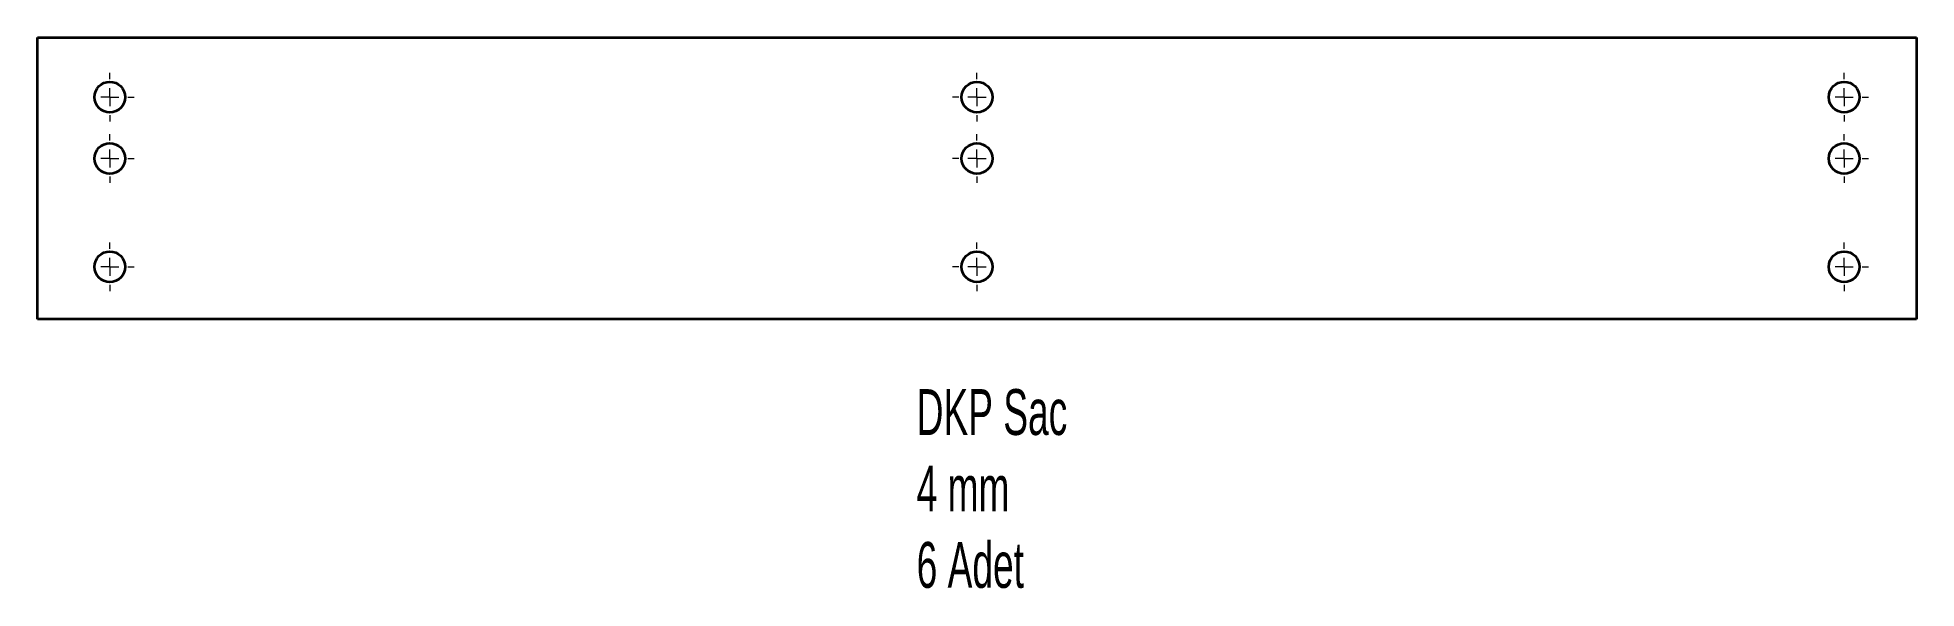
# Model space of a CAD drawing. Header units: millimetres. Extents: x 28 to 548, y 95 to 248.
import ezdxf

# ---------------------------------------------------------------- set-up
doc = ezdxf.new("R2010")
doc.units = ezdxf.units.MM
doc.styles.add('SLDTEXTSTYLE0', font='TXT', dxfattribs={"width": 0.605})

# ---------------------------------------------------------------- blocks, each defined once
blk = doc.blocks.new('SW_CENTERMARKSYMBOL_0')
at = {"color": 0, "linetype": 'Continuous', "lineweight": 18}
for p, q in [((0, 5), (0, 6.75)), ((240, 5), (240, 6.75)), ((0, 0), (-2.5, 0)), ((0, 0), (0, 2.5)), ((0, 0), (0, -2.5)), ((0, 0), (2.5, 0)), ((5, 0), (6.75, 0)), ((235, 0), (233.25, 0)), ((240, 0), (237.5, 0)), ((240, 0), (240, 2.5)), ((240, 0), (240, -2.5)), ((240, 0), (242.5, 0)), ((0, -5), (0, -6.75)), ((240, -5), (240, -6.75))]:
    blk.add_line(p, q, dxfattribs=at)
blk = doc.blocks.new('SW_CENTERMARKSYMBOL_1')
at = {"color": 0, "linetype": 'Continuous', "lineweight": 18}
for p, q in [((0, 5), (0, 6.75)), ((240, 5), (240, 6.75)), ((0, 0), (-2.5, 0)), ((0, 0), (0, 2.5)), ((0, 0), (0, -2.5)), ((0, 0), (2.5, 0)), ((5, 0), (6.75, 0)), ((235, 0), (233.25, 0)), ((240, 0), (237.5, 0)), ((240, 0), (240, 2.5)), ((240, 0), (240, -2.5)), ((240, 0), (242.5, 0)), ((0, -5), (0, -6.75)), ((240, -5), (240, -6.75))]:
    blk.add_line(p, q, dxfattribs=at)
blk = doc.blocks.new('SW_CENTERMARKSYMBOL_2')
at = {"color": 0, "linetype": 'Continuous', "lineweight": 18}
for p, q in [((0, 5), (0, 6.75)), ((240, 5), (240, 6.75)), ((0, 0), (-2.5, 0)), ((0, 0), (0, 2.5)), ((0, 0), (0, -2.5)), ((0, 0), (2.5, 0)), ((5, 0), (6.75, 0)), ((235, 0), (233.25, 0)), ((240, 0), (237.5, 0)), ((240, 0), (240, 2.5)), ((240, 0), (240, -2.5)), ((240, 0), (242.5, 0)), ((0, -5), (0, -6.75)), ((240, -5), (240, -6.75))]:
    blk.add_line(p, q, dxfattribs=at)
blk = doc.blocks.new('SW_CENTERMARKSYMBOL_3')
at = {"color": 0, "linetype": 'Continuous', "lineweight": 18}
for p, q in [((-240, 5), (-240, 6.75)), ((0, 5), (0, 6.75)), ((-245, 0), (-246.75, 0)), ((-240, 0), (-242.5, 0)), ((-240, 0), (-240, 2.5)), ((-240, 0), (-240, -2.5)), ((-240, 0), (-237.5, 0)), ((0, 0), (-2.5, 0)), ((0, 0), (0, 2.5)), ((0, 0), (0, -2.5)), ((0, 0), (2.5, 0)), ((5, 0), (6.75, 0)), ((-240, -5), (-240, -6.75)), ((0, -5), (0, -6.75))]:
    blk.add_line(p, q, dxfattribs=at)
blk = doc.blocks.new('SW_CENTERMARKSYMBOL_4')
at = {"color": 0, "linetype": 'Continuous', "lineweight": 18}
for p, q in [((-240, 5), (-240, 6.75)), ((0, 5), (0, 6.75)), ((-245, 0), (-246.75, 0)), ((-240, 0), (-242.5, 0)), ((-240, 0), (-240, 2.5)), ((-240, 0), (-240, -2.5)), ((-240, 0), (-237.5, 0)), ((0, 0), (-2.5, 0)), ((0, 0), (0, 2.5)), ((0, 0), (0, -2.5)), ((0, 0), (2.5, 0)), ((5, 0), (6.75, 0)), ((-240, -5), (-240, -6.75)), ((0, -5), (0, -6.75))]:
    blk.add_line(p, q, dxfattribs=at)
blk = doc.blocks.new('SW_CENTERMARKSYMBOL_5')
at = {"color": 0, "linetype": 'Continuous', "lineweight": 18}
for p, q in [((-240, 5), (-240, 6.75)), ((0, 5), (0, 6.75)), ((-245, 0), (-246.75, 0)), ((-240, 0), (-242.5, 0)), ((-240, 0), (-240, 2.5)), ((-240, 0), (-240, -2.5)), ((-240, 0), (-237.5, 0)), ((0, 0), (-2.5, 0)), ((0, 0), (0, 2.5)), ((0, 0), (0, -2.5)), ((0, 0), (2.5, 0)), ((5, 0), (6.75, 0)), ((-240, -5), (-240, -6.75)), ((0, -5), (0, -6.75))]:
    blk.add_line(p, q, dxfattribs=at)

msp = doc.modelspace()

# ---------------------------------------------------------------- linework, layer by layer
at = {"color": 7, "linetype": 'Continuous', "lineweight": 35}
for p, q in [((27.93, 247.96), (547.93, 247.96)), ((27.93, 169.96), (27.93, 247.96)), ((547.93, 247.96), (547.93, 169.96)), ((547.93, 169.96), (27.93, 169.96))]:
    msp.add_line(p, q, dxfattribs=at)
for centre in [(47.93, 231.46), (287.93, 231.46), (527.93, 231.46), (47.93, 214.46), (287.93, 214.46), (527.93, 214.46), (47.93, 184.46), (287.93, 184.46), (527.93, 184.46)]:
    msp.add_circle(centre, 4.25, dxfattribs=at)

# ---------------------------------------------------------------- block references
at = {"color": 7, "linetype": 'Continuous', "lineweight": 18}
for name, p in [('SW_CENTERMARKSYMBOL_0', (47.93, 231.46)), ('SW_CENTERMARKSYMBOL_3', (527.93, 231.46)), ('SW_CENTERMARKSYMBOL_2', (47.93, 214.46)), ('SW_CENTERMARKSYMBOL_5', (527.93, 214.46)), ('SW_CENTERMARKSYMBOL_1', (47.93, 184.46)), ('SW_CENTERMARKSYMBOL_4', (527.93, 184.46))]:
    msp.add_blockref(name, p, dxfattribs=at)

# ---------------------------------------------------------------- texts
at = {"color": 7, "linetype": 'Continuous', "lineweight": 0, "insert": (271.23, 150.56), "char_height": 12.7, "attachment_point": 1, "style": 'SLDTEXTSTYLE0'}
msp.add_mtext('DKP Sac^J4 mm^J6 Adet', dxfattribs=at)

doc.saveas('drawing.dxf')
